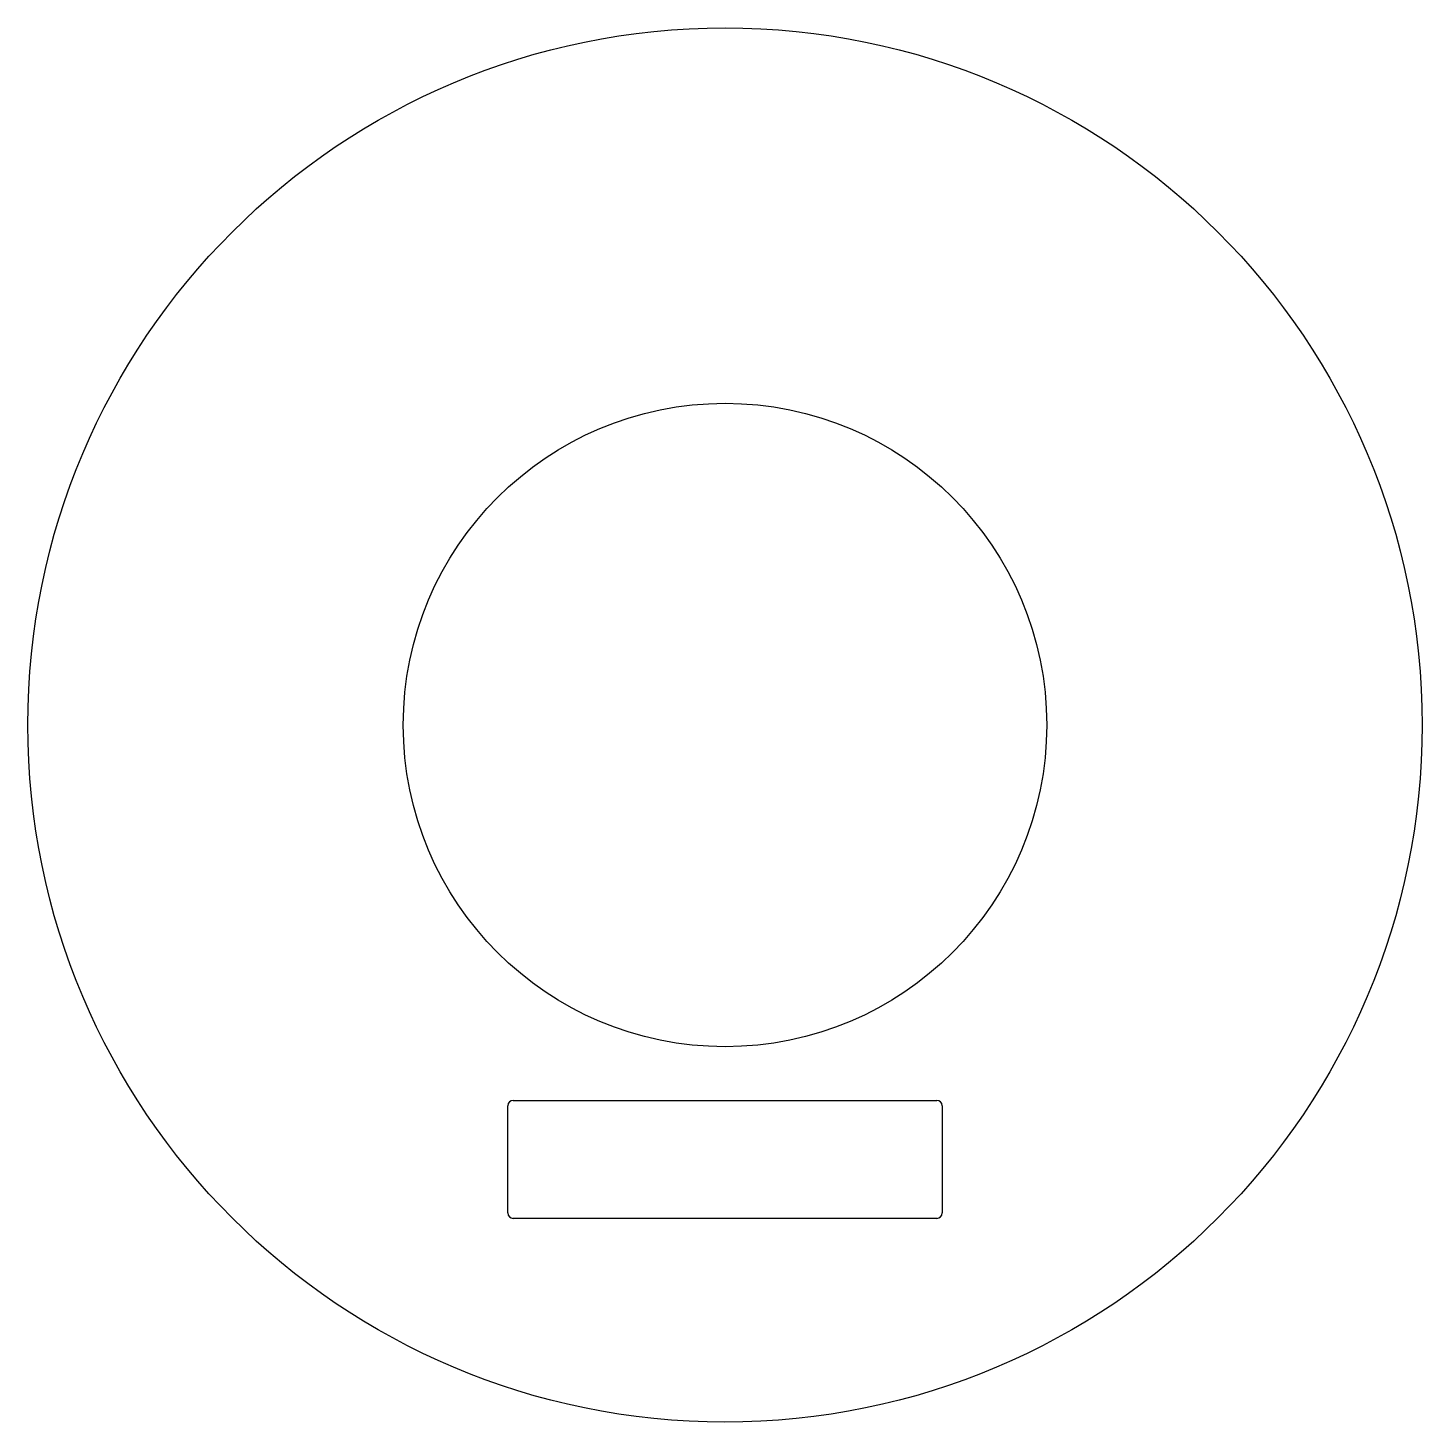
# Model space of a CAD drawing. Header units: millimetres. Extents: x -130 to 130, y -130 to 130.
import ezdxf

# ---------------------------------------------------------------- set-up
doc = ezdxf.new("R2010")
doc.units = ezdxf.units.MM
doc.layers.add('back_acrylic_outline', color=7, linetype='Continuous')

msp = doc.modelspace()

# ---------------------------------------------------------------- linework, layer by layer
at = {"layer": 'back_acrylic_outline'}
for p, q in [((-39.5, -70), (39.5, -70)), ((-40.5, -91), (-40.5, -71)), ((40.5, -71), (40.5, -91)), ((39.5, -92), (-39.5, -92))]:
    msp.add_line(p, q, dxfattribs=at)
for radius in [130, 60]:
    msp.add_circle((0, 0), radius, dxfattribs=at)
for centre, start, end in [((-39.5, -71), 90, 180), ((39.5, -71), 0, 90), ((39.5, -91), -90, 0), ((-39.5, -91), 180, 270)]:
    msp.add_arc(centre, 1, start, end, dxfattribs=at)

doc.saveas('drawing.dxf')
